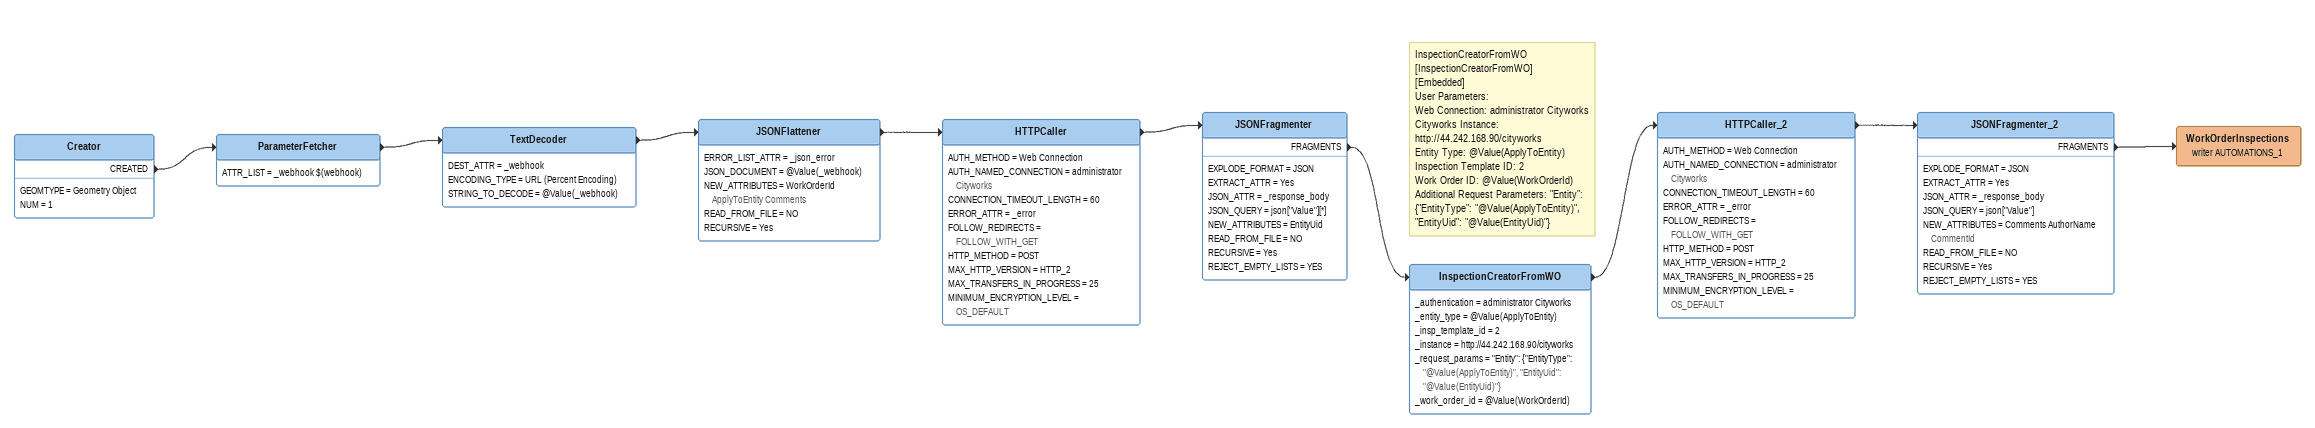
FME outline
Creator
    GEOMTYPE = Geometry Object
    NUM = 1
    CREATED -> ParameterFetcher
ParameterFetcher
    ATTR_LIST = _webhook $(webhook)
    -> TextDecoder
TextDecoder
    DEST_ATTR = _webhook
    ENCODING_TYPE = URL (Percent Encoding)
    STRING_TO_DECODE = @Value(_webhook)
    -> JSONFlattener
JSONFlattener
    ERROR_LIST_ATTR = _json_error
    JSON_DOCUMENT = @Value(_webhook)
    NEW_ATTRIBUTES = WorkOrderId ApplyToEntity Comments
    READ_FROM_FILE = NO
    RECURSIVE = Yes
    -> HTTPCaller
HTTPCaller
    AUTH_METHOD = Web Connection
    AUTH_NAMED_CONNECTION = administrator Cityworks
    CONNECTION_TIMEOUT_LENGTH = 60
    ERROR_ATTR = _error
    FOLLOW_REDIRECTS = FOLLOW_WITH_GET
    HTTP_METHOD = POST
    MAX_HTTP_VERSION = HTTP_2
    MAX_TRANSFERS_IN_PROGRESS = 25
    MINIMUM_ENCRYPTION_LEVEL = OS_DEFAULT
    -> JSONFragmenter
JSONFragmenter
    EXPLODE_FORMAT = JSON
    EXTRACT_ATTR = Yes
    JSON_ATTR = _response_body
    JSON_QUERY = json["Value"][*]
    NEW_ATTRIBUTES = EntityUid
    READ_FROM_FILE = NO
    RECURSIVE = Yes
    REJECT_EMPTY_LISTS = YES
    FRAGMENTS -> InspectionCreatorFromWO
Note: InspectionCreatorFromWO [InspectionCreatorFromWO] / [Embedded] / User Parameters: / Web Connection: administrator Cityworks / Cityworks Instance: http://44.242.168.90/cityworks / Entity Type: @Value(ApplyToEntity) / Inspection Template ID: 2 / Work Order ID: @Value(WorkOrderId) / Additional Request Parameters: "Entity": {"EntityType": "@Value(ApplyToEntity)", "EntityUid": "@Value(EntityUid)"}
InspectionCreatorFromWO
    _authentication = administrator Cityworks
    _entity_type = @Value(ApplyToEntity)
    _insp_template_id = 2
    _instance = http://44.242.168.90/cityworks
    _request_params = "Entity": {"EntityType": "@Value(ApplyToEntity)", "EntityUid": "@Value(EntityUid)"}
    _work_order_id = @Value(WorkOrderId)
    -> HTTPCaller_2
HTTPCaller_2
    AUTH_METHOD = Web Connection
    AUTH_NAMED_CONNECTION = administrator Cityworks
    CONNECTION_TIMEOUT_LENGTH = 60
    ERROR_ATTR = _error
    FOLLOW_REDIRECTS = FOLLOW_WITH_GET
    HTTP_METHOD = POST
    MAX_HTTP_VERSION = HTTP_2
    MAX_TRANSFERS_IN_PROGRESS = 25
    MINIMUM_ENCRYPTION_LEVEL = OS_DEFAULT
    -> JSONFragmenter_2
JSONFragmenter_2
    EXPLODE_FORMAT = JSON
    EXTRACT_ATTR = Yes
    JSON_ATTR = _response_body
    JSON_QUERY = json["Value"]
    NEW_ATTRIBUTES = Comments AuthorName CommentId
    READ_FROM_FILE = NO
    RECURSIVE = Yes
    REJECT_EMPTY_LISTS = YES
    FRAGMENTS -> WorkOrderInspections (writer AUTOMATIONS_1)
WorkOrderInspections (writer AUTOMATIONS_1)
